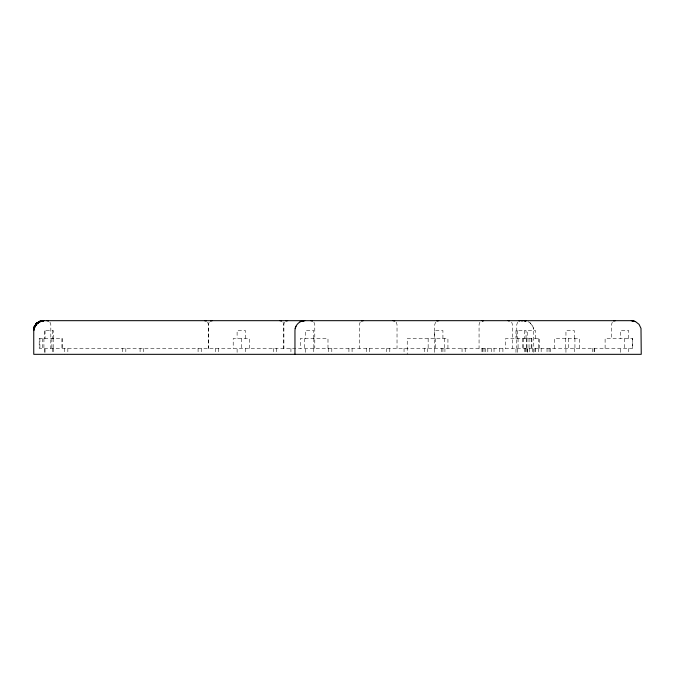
<?xml version="1.0" encoding="UTF-8"?>
<svg xmlns="http://www.w3.org/2000/svg" width="675" height="675" viewBox="0 0 675 675"><rect width="100%" height="100%" fill="white"/><g stroke="black" fill="none" stroke-linecap="round" stroke-linejoin="round"><path stroke-width="0.51" stroke-dasharray="3.38 2.53" d="M44.263 352.35L44.272 348.384M45.048 352.35L45.048 348.384M237.111 352.35L237.111 348.384M305.438 352.35L305.438 348.384M434.59 352.35L434.59 348.384M515.97 352.35L515.97 348.384M517.717 352.35L517.717 348.384M527.234 352.35L527.234 348.384M565.945 352.35L565.945 348.384M620.426 352.35L620.426 348.384M209.149 322.169L208.28 324.633L208.28 348.384M284.563 322.169L283.702 324.633L283.702 348.384M360.18 322.169L359.319 324.633L359.319 348.384M435.594 322.169L434.734 324.633L434.734 348.384M479.925 322.169L479.064 324.633L479.064 348.384M517.632 322.169L516.772 324.633L516.772 348.384M612.318 322.169L611.457 324.633L611.457 338.487M527.977 321.57C531.394 323.182 533.773 326.776 533.756 330.573L533.756 352.257M529.993 322.751L532.786 326.303L533.689 329.493M396.157 322.169L397.027 324.633L397.027 348.384M313.909 322.169L314.778 324.633L314.795 348.384M283.036 322.169L283.897 324.633L283.897 348.384M207.622 322.169L208.482 324.633L208.482 348.384M49.95 322.169L50.819 324.633L50.819 348.384M511.625 322.169L512.528 324.633L512.528 348.384M632.593 338.487L632.593 348.384M628.754 338.487L628.754 330.573L620.426 330.573L620.426 338.487M628.754 348.384L628.754 352.35M624.662 338.487L624.662 348.384M605.112 348.384L605.112 338.487L632.678 338.487L632.678 348.384L39.209 348.384L39.209 338.487L62.303 338.487L62.303 348.384M594.574 348.384L594.574 352.35M594.11 348.384L594.11 352.35M592.523 348.384L592.523 352.35M579.378 348.384L579.378 338.487L554.538 338.487L554.538 348.384M574.923 338.487L574.923 348.384M574.265 338.487L574.265 330.573L565.945 330.573L565.945 338.487M574.265 348.384L574.265 352.35M568.502 338.487L568.502 348.384M565.625 338.487L565.625 348.384M550.69 348.384L550.69 354.324M549.087 348.384L549.087 354.324M547.037 348.384L547.037 352.35M541.164 348.384L541.164 354.324M539.671 348.384L539.671 338.487L505.6 338.487L505.6 348.384M538.625 348.384L538.625 354.324M538.287 338.487L538.287 348.384M535.553 338.487L535.553 330.573L527.234 330.573L527.234 338.487M535.553 348.384L535.553 352.35M534.954 348.384L534.954 354.324M532.415 348.384L532.415 354.324M531.875 338.487L531.875 348.384M531.183 338.487L531.183 348.384M529.495 348.384L529.495 354.324M529.031 338.487L529.031 348.384M527.428 348.384L527.428 352.35M526.964 338.487L526.964 348.384M526.534 338.487L526.534 348.384M526.044 338.487L526.044 330.573L515.97 330.573L515.97 338.487M526.044 348.384L526.044 352.35M525.833 348.384L525.833 354.324M524.298 330.573L524.298 338.487M524.298 348.384L524.298 352.35M523.581 338.487L523.581 348.384M522.315 338.487L522.315 348.384M518.071 338.487L518.071 348.384M517.717 330.573L517.717 338.487M502.917 348.384L502.917 354.324M499.762 348.384L499.762 354.324M494.032 348.384L494.032 354.324M491.493 348.384L491.493 354.324M487.814 348.384L487.814 354.324M485.274 348.384L485.274 354.324M484.009 348.384L484.009 354.324M482.397 348.384L482.397 354.324M481.95 348.384L481.95 354.324M465.21 348.384L465.21 354.324M462.046 348.384L462.046 354.324M447.93 348.384L447.93 338.487L407.253 338.487L407.219 354.324M444.926 348.384L444.926 354.324M444.682 338.487L444.682 348.384M442.918 338.487L442.918 330.573L434.59 330.573L434.59 338.487M442.918 348.384L442.918 352.35M441.754 348.384L441.754 354.324M435.51 338.487L435.51 348.384M428.161 338.487L428.161 348.384M427.494 348.384L427.494 354.324M424.339 348.384L424.339 354.324M404.047 348.384L404.047 354.324M389.787 348.384L389.787 354.324M386.632 348.384L386.632 354.324M369.512 348.384L369.512 354.324M366.339 348.384L366.339 354.324M352.08 348.384L352.08 354.324M348.924 348.384L348.924 354.324M331.805 348.384L331.805 354.324M328.632 348.384L328.632 354.324M327.991 348.384L327.991 338.487L300.308 338.487L300.308 348.384M313.841 338.487L313.841 348.384M313.757 338.487L313.757 330.573L305.438 330.573L305.438 338.487M313.757 348.384L313.757 352.35M304.552 338.487L304.552 348.384M290.925 348.384L290.925 354.324M276.666 348.384L276.666 354.324M273.51 348.384L273.51 354.324M249.345 348.384L249.328 338.487L233.212 338.487L233.212 348.384M245.438 338.487L245.438 330.573L237.111 330.573L237.111 338.487M245.438 348.384L245.438 352.35M241.262 338.487L241.262 348.384M218.675 348.384L218.675 354.324M215.502 348.384L215.502 354.324M201.243 348.384L201.243 354.324M198.087 348.384L198.087 354.324M143.26 348.384L143.26 354.324M140.088 348.384L140.088 354.324M125.828 348.384L125.828 354.324M122.673 348.384L122.673 354.324M67.838 348.384L67.838 354.324M64.673 348.384L64.673 354.324M61.914 338.487L61.914 348.384M53.376 338.487L53.376 330.573L44.263 330.573L44.272 338.487M53.376 348.384L53.376 352.35M53.19 338.487L53.19 348.384M52.591 330.573L52.591 338.487M52.591 348.384L52.591 352.35M51.882 338.487L51.882 348.384M45.048 330.573L45.048 338.487M43.917 338.487L43.917 348.384M42.668 338.487L42.668 348.384M39.901 338.487L39.901 348.384"/><path stroke-width="1.01" d="M631.302 320.676L635.403 321.57L631.353 320.676L43.538 320.676C38.264 320.6 33.64 325.333 33.75 330.573L33.75 354.324L641.25 354.324L640.997 328.379L639.065 324.371L635.47 321.57L632.872 320.887M34.13 327.848L33.75 330.573C33.725 325.282 38.298 320.498 43.647 320.676C38.703 320.768 34.239 324.54 33.809 329.493M304.771 320.676L300.088 321.57L304.045 320.676C299.059 321.055 294.899 325.569 294.958 330.573L294.958 354.324M34.813 326.902L33.978 328.48C34.906 324.101 39.057 320.726 43.538 320.676L38.678 322.009L35.243 325.35M39.336 321.663L35.902 324.371L33.995 328.379L36.509 323.722L34.13 327.864L36.509 323.722L40.939 321.055L36.939 323.291L34.408 327.021L36.973 323.249L40.922 321.055L37.26 322.988C45.267 317.512 31.632 326.32 34.13 327.864C35.277 323.679 39.31 320.65 43.647 320.676C39.091 320.583 35.438 323.924 34.062 328.109L34.265 327.409M295.203 328.379L295.92 326.303M34.172 327.704L34.484 326.81M34.729 326.261L34.425 326.962L36.922 323.291L40.922 321.055L36.028 324.253M34.062 328.109L35.345 325.181L38.264 322.262L40.922 321.055L38.678 322.009L35.927 324.38L36.492 323.738L35.648 325.316M39.884 321.418L37.505 322.81L40.88 321.072L36.779 323.418L34.358 327.156L37.699 322.658L40.939 321.055L38.678 322.009L43.538 320.676L39.471 321.578L36.399 323.806L34.425 326.962L36.425 323.781L38.939 321.865L37.657 322.692M34.4 327.029L36.922 323.291L39.53 321.57L35.927 324.371L36.939 323.291L34.72 326.303L36.644 323.578L34.383 327.097L36.231 324.008M33.995 328.379L36.425 323.781M34.358 327.156L36.163 324.101L38.028 322.422L34.703 326.303M34.644 326.472L35.969 324.869M37.538 322.777L35.007 325.73L37.699 322.65M35.927 324.38L38.264 322.262M521.497 320.777L522.214 321.064M483.064 320.676L482.144 320.777L483.325 320.676M38.77 321.941L39.673 321.486M519.851 320.777L519.016 321.064M210.524 321.064L212.245 320.676M285.938 321.064L287.66 320.676M361.555 321.064L363.277 320.676M436.978 321.064L438.691 320.676M613.693 321.064L615.406 320.676M483.114 320.676L482.709 320.777L483.266 320.676M42.922 320.887L44.018 320.676M523.859 320.676L525.901 320.887M524.028 320.676L526.036 320.887L524.796 320.676M393.069 320.676L394.782 321.064M310.812 320.676L312.533 321.064M279.939 320.676L281.661 321.064M204.525 320.676L206.238 321.064M46.853 320.676L48.575 321.064M508.57 320.676L509.439 320.777L508.182 320.676"/></g></svg>
